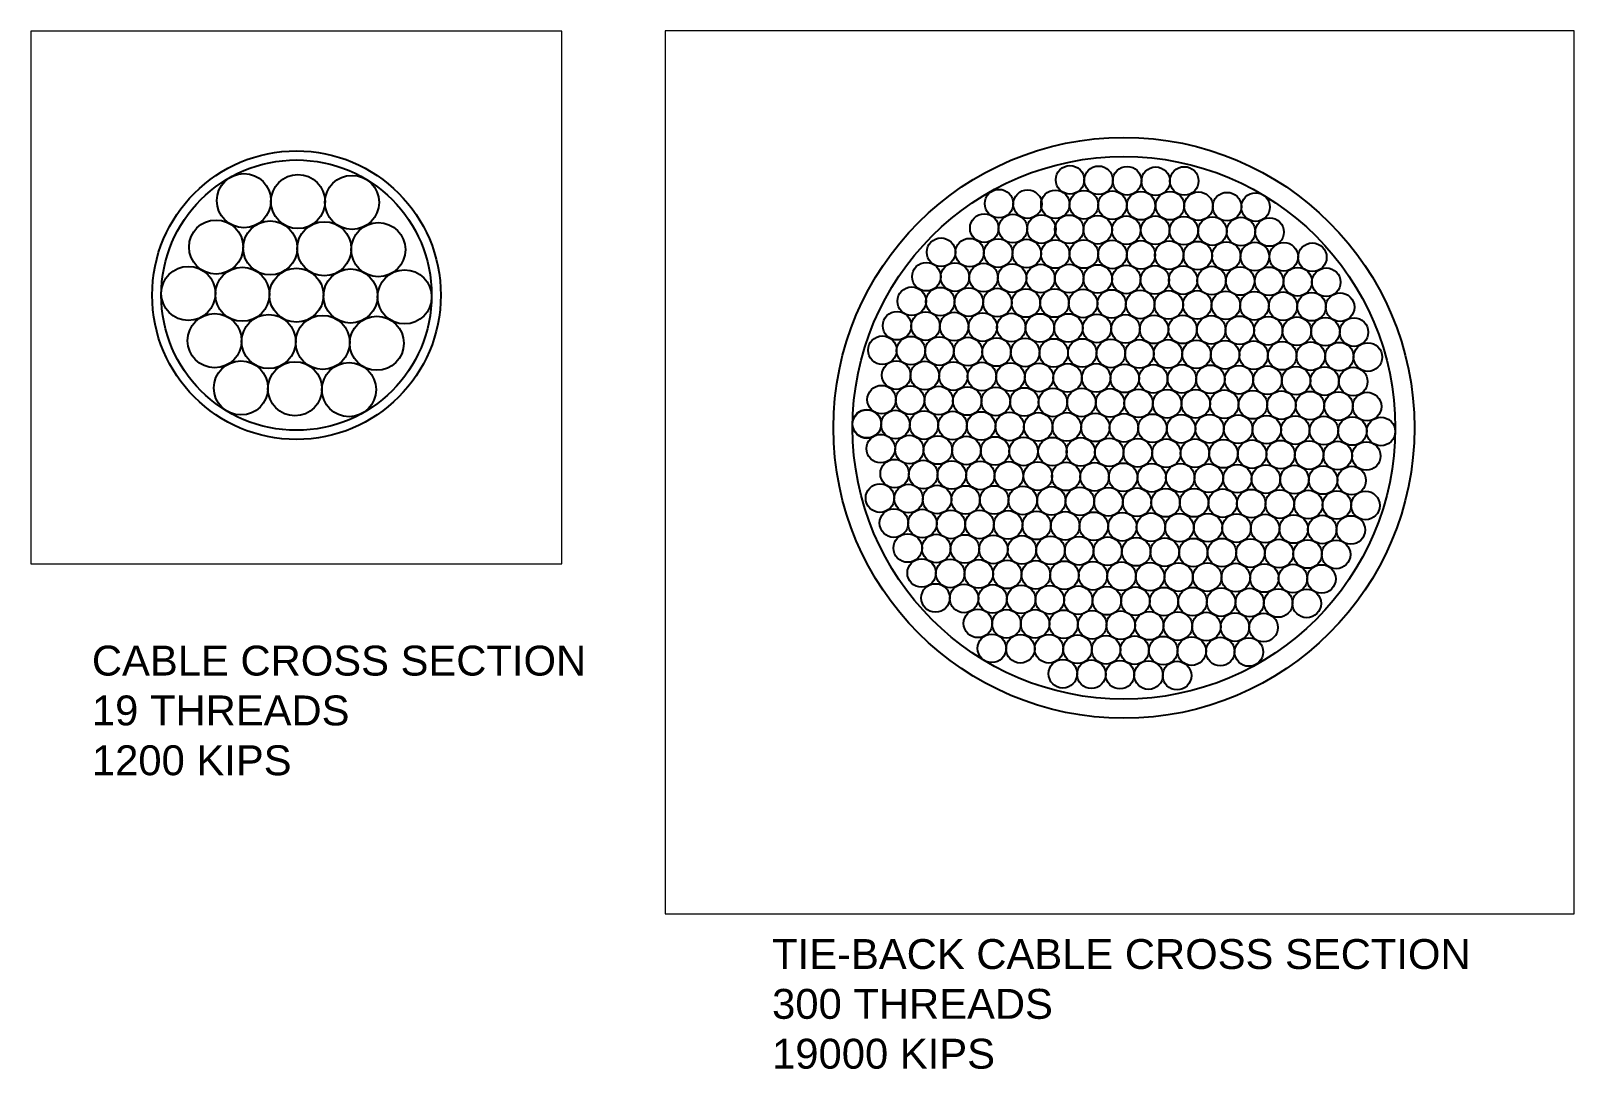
# Paper-space layout 'Layout1' of a CAD drawing. Header units: feet. Extents: x 0.2 to 10.5, y 1 to 7.9.
# The model-space entities are those that its viewports show. They can reach past a viewport. Long polylines and large blocks are cut down to what shows.
import ezdxf

# ---------------------------------------------------------------- set-up
doc = ezdxf.new("R2010")
doc.units = ezdxf.units.FT
doc.header["$MEASUREMENT"] = 0
doc.styles.get("Standard").update_dxf_attribs({"font": 'arial.ttf'})

msp = doc.modelspace()

# ---------------------------------------------------------------- linework, layer by layer
for centre, radius in [((538.728, 247.862), 31.423), ((538.728, 247.862), 29.354), ((532.893, 274.693), 1.545), ((535.982, 274.644), 1.545), ((539.072, 274.594), 1.545), ((542.162, 274.544), 1.545), ((545.252, 274.57), 1.545), ((525.212, 272.117), 1.545), ((528.301, 272.067), 1.545), ((531.305, 272.043), 1.545), ((534.395, 271.993), 1.545), ((537.484, 271.943), 1.545), ((540.574, 271.893), 1.545), ((543.707, 271.894), 1.545), ((546.796, 271.844), 1.545), ((549.886, 271.794), 1.545), ((552.976, 271.744), 1.545), ((523.624, 269.466), 1.545), ((526.713, 269.416), 1.545), ((529.803, 269.367), 1.545), ((532.807, 269.342), 1.545), ((535.896, 269.292), 1.545), ((538.986, 269.243), 1.545), ((542.119, 269.243), 1.545), ((545.208, 269.193), 1.545), ((548.298, 269.143), 1.545), ((551.388, 269.094), 1.545), ((554.477, 269.044), 1.545), ((518.946, 266.865), 1.545), ((522.036, 266.815), 1.545), ((525.126, 266.766), 1.545), ((528.215, 266.716), 1.545), ((531.305, 266.666), 1.545), ((534.395, 266.666), 1.545), ((537.484, 266.616), 1.545), ((540.574, 266.567), 1.545), ((543.621, 266.542), 1.545), ((546.71, 266.492), 1.545), ((549.8, 266.443), 1.545), ((552.889, 266.393), 1.545), ((556.022, 266.368), 1.545), ((559.112, 266.318), 1.545), ((517.358, 264.214), 1.545), ((520.448, 264.165), 1.545), ((523.538, 264.115), 1.545), ((526.627, 264.065), 1.545), ((529.717, 264.015), 1.545), ((532.807, 264.015), 1.545), ((535.896, 263.966), 1.545), ((538.986, 263.916), 1.545), ((542.076, 263.866), 1.545), ((545.122, 263.842), 1.545), ((548.212, 263.792), 1.545), ((551.302, 263.742), 1.545), ((554.434, 263.717), 1.545), ((557.524, 263.667), 1.545), ((560.614, 263.618), 1.545), ((515.771, 261.563), 1.545), ((518.86, 261.514), 1.545), ((521.95, 261.464), 1.545), ((525.039, 261.414), 1.545), ((528.129, 261.365), 1.545), ((531.219, 261.365), 1.545), ((534.309, 261.315), 1.545), ((537.398, 261.265), 1.545), ((540.488, 261.215), 1.545), ((543.577, 261.166), 1.545), ((546.667, 261.166), 1.545), ((549.757, 261.116), 1.545), ((552.847, 261.066), 1.545), ((555.936, 261.016), 1.545), ((559.026, 260.967), 1.545), ((562.115, 260.917), 1.545), ((514.183, 258.913), 1.545), ((517.272, 258.863), 1.545), ((520.362, 258.813), 1.545), ((523.452, 258.763), 1.545), ((526.541, 258.714), 1.545), ((529.631, 258.664), 1.545), ((532.721, 258.664), 1.545), ((535.81, 258.614), 1.545), ((538.9, 258.565), 1.545), ((541.99, 258.515), 1.545), ((545.08, 258.515), 1.545), ((548.169, 258.465), 1.545), ((551.259, 258.415), 1.545), ((554.348, 258.366), 1.545), ((557.438, 258.316), 1.545), ((560.528, 258.266), 1.545), ((563.617, 258.216), 1.545), ((512.595, 256.262), 1.545), ((515.685, 256.212), 1.545), ((518.774, 256.162), 1.545), ((521.864, 256.113), 1.545), ((524.953, 256.063), 1.545), ((528.043, 256.013), 1.545), ((531.132, 255.963), 1.545), ((534.223, 255.963), 1.545), ((537.312, 255.914), 1.545), ((540.402, 255.864), 1.545), ((543.492, 255.864), 1.545), ((546.581, 255.814), 1.545), ((549.671, 255.765), 1.545), ((552.76, 255.715), 1.545), ((555.85, 255.665), 1.545), ((558.94, 255.615), 1.545), ((562.029, 255.566), 1.545), ((565.119, 255.516), 1.545), ((454.518, 247.862), 8.246), ((454.518, 247.862), 7.725), ((514.097, 253.561), 1.545), ((517.186, 253.512), 1.545), ((520.276, 253.462), 1.545), ((523.365, 253.412), 1.545), ((526.455, 253.362), 1.545), ((451.514, 253.263), 1.545), ((454.604, 253.213), 1.545), ((457.693, 253.163), 1.545), ((529.545, 253.313), 1.545), ((532.634, 253.263), 1.545), ((535.724, 253.263), 1.545), ((538.814, 253.213), 1.545), ((541.903, 253.163), 1.545), ((544.993, 253.163), 1.545), ((548.083, 253.114), 1.545), ((551.173, 253.064), 1.545), ((554.262, 253.014), 1.545), ((557.352, 252.965), 1.545), ((560.441, 252.915), 1.545), ((563.531, 252.865), 1.545), ((512.509, 250.91), 1.545), ((515.598, 250.861), 1.545), ((518.688, 250.811), 1.545), ((521.778, 250.761), 1.545), ((524.867, 250.712), 1.545), ((449.926, 250.612), 1.545), ((453.016, 250.562), 1.545), ((456.105, 250.513), 1.545), ((459.195, 250.463), 1.545), ((527.957, 250.662), 1.545), ((531.046, 250.612), 1.545), ((534.136, 250.612), 1.545), ((537.226, 250.562), 1.545), ((540.316, 250.513), 1.545), ((543.405, 250.463), 1.545), ((546.495, 250.463), 1.545), ((549.585, 250.413), 1.545), ((552.674, 250.363), 1.545), ((555.764, 250.314), 1.545), ((558.854, 250.264), 1.545), ((561.943, 250.214), 1.545), ((565.033, 250.165), 1.545), ((510.921, 248.309), 1.545), ((510.921, 248.26), 1.545), ((514.011, 248.21), 1.545), ((517.1, 248.16), 1.545), ((520.19, 248.111), 1.545), ((523.279, 248.061), 1.545), ((523.279, 248.061), 1.545), ((448.338, 247.961), 1.545), ((451.428, 247.912), 1.545), ((454.518, 247.862), 1.545), ((457.607, 247.812), 1.545), ((460.697, 247.762), 1.545), ((526.369, 248.011), 1.545), ((529.459, 247.961), 1.545), ((532.549, 247.961), 1.545), ((535.638, 247.912), 1.545), ((538.728, 247.862), 1.545), ((541.817, 247.812), 1.545), ((544.907, 247.762), 1.545), ((547.997, 247.762), 1.545), ((551.087, 247.713), 1.545), ((554.176, 247.663), 1.545), ((557.266, 247.613), 1.545), ((560.355, 247.563), 1.545), ((563.445, 247.514), 1.545), ((566.534, 247.464), 1.545), ((512.423, 245.609), 1.545), ((515.512, 245.509), 1.545), ((518.602, 245.46), 1.545), ((521.691, 245.41), 1.545), ((449.84, 245.261), 1.545), ((452.93, 245.211), 1.545), ((456.019, 245.161), 1.545), ((459.109, 245.112), 1.545), ((524.781, 245.36), 1.545), ((527.871, 245.311), 1.545), ((531.004, 245.285), 1.545), ((534.05, 245.261), 1.545), ((537.14, 245.211), 1.545), ((540.229, 245.161), 1.545), ((543.319, 245.112), 1.545), ((546.409, 245.112), 1.545), ((549.499, 245.062), 1.545), ((552.588, 245.012), 1.545), ((555.678, 244.962), 1.545), ((558.767, 244.913), 1.545), ((561.857, 244.863), 1.545), ((564.947, 244.813), 1.545), ((513.925, 242.908), 1.545), ((517.014, 242.809), 1.545), ((520.104, 242.759), 1.545), ((451.342, 242.56), 1.545), ((454.431, 242.511), 1.545), ((457.521, 242.461), 1.545), ((523.193, 242.709), 1.545), ((526.283, 242.66), 1.545), ((529.416, 242.635), 1.545), ((532.462, 242.61), 1.545), ((535.552, 242.56), 1.545), ((538.642, 242.511), 1.545), ((541.731, 242.461), 1.545), ((544.821, 242.461), 1.545), ((547.911, 242.411), 1.545), ((551, 242.361), 1.545), ((554.09, 242.312), 1.545), ((557.18, 242.262), 1.545), ((557.18, 242.262), 1.545), ((560.269, 242.212), 1.545), ((563.359, 242.162), 1.545), ((512.337, 240.257), 1.545), ((515.426, 240.208), 1.545), ((518.516, 240.108), 1.545), ((521.605, 240.059), 1.545), ((524.695, 240.059), 1.545), ((527.785, 240.009), 1.545), ((530.875, 239.959), 1.545), ((533.964, 239.909), 1.545), ((537.054, 239.86), 1.545), ((540.143, 239.81), 1.545), ((543.233, 239.76), 1.545), ((546.323, 239.76), 1.545), ((549.413, 239.711), 1.545), ((552.502, 239.661), 1.545), ((555.592, 239.611), 1.545), ((558.681, 239.561), 1.545), ((561.771, 239.512), 1.545), ((564.861, 239.462), 1.545), ((513.839, 237.557), 1.545), ((516.928, 237.507), 1.545), ((520.018, 237.408), 1.545), ((523.108, 237.408), 1.545), ((526.197, 237.358), 1.545), ((529.287, 237.308), 1.545), ((532.376, 237.259), 1.545), ((535.466, 237.209), 1.545), ((538.556, 237.159), 1.545), ((541.645, 237.109), 1.545), ((544.735, 237.06), 1.545), ((547.825, 237.06), 1.545), ((550.914, 237.01), 1.545), ((554.004, 236.96), 1.545), ((557.093, 236.911), 1.545), ((560.183, 236.861), 1.545), ((563.273, 236.811), 1.545), ((515.34, 234.856), 1.545), ((518.43, 234.807), 1.545), ((521.52, 234.757), 1.545), ((524.609, 234.707), 1.545), ((527.699, 234.658), 1.545), ((530.788, 234.608), 1.545), ((533.878, 234.558), 1.545), ((536.968, 234.508), 1.545), ((540.057, 234.459), 1.545), ((543.147, 234.409), 1.545), ((546.236, 234.359), 1.545), ((549.326, 234.359), 1.545), ((552.416, 234.309), 1.545), ((555.506, 234.26), 1.545), ((558.595, 234.21), 1.545), ((561.685, 234.16), 1.545), ((516.842, 232.156), 1.545), ((519.932, 232.106), 1.545), ((523.021, 232.056), 1.545), ((526.111, 232.007), 1.545), ((529.201, 231.957), 1.545), ((532.29, 231.907), 1.545), ((535.38, 231.858), 1.545), ((538.469, 231.808), 1.545), ((541.559, 231.758), 1.545), ((544.649, 231.708), 1.545), ((547.739, 231.708), 1.545), ((550.828, 231.659), 1.545), ((553.918, 231.609), 1.545), ((557.007, 231.559), 1.545), ((560.097, 231.509), 1.545), ((518.344, 229.455), 1.545), ((521.433, 229.406), 1.545), ((524.523, 229.356), 1.545), ((527.613, 229.306), 1.545), ((530.702, 229.257), 1.545), ((533.792, 229.207), 1.545), ((536.882, 229.157), 1.545), ((539.971, 229.107), 1.545), ((543.061, 229.058), 1.545), ((546.151, 229.058), 1.545), ((549.24, 229.008), 1.545), ((552.33, 228.958), 1.545), ((555.419, 228.908), 1.545), ((558.509, 228.859), 1.545), ((522.935, 226.705), 1.545), ((526.025, 226.655), 1.545), ((529.115, 226.655), 1.545), ((532.204, 226.606), 1.545), ((535.294, 226.556), 1.545), ((538.384, 226.506), 1.545), ((541.473, 226.456), 1.545), ((544.563, 226.407), 1.545), ((547.652, 226.357), 1.545), ((550.742, 226.307), 1.545), ((553.832, 226.258), 1.545), ((524.437, 224.005), 1.545), ((527.527, 223.955), 1.545), ((530.617, 223.955), 1.545), ((533.706, 223.905), 1.545), ((536.796, 223.855), 1.545), ((539.885, 223.806), 1.545), ((542.975, 223.756), 1.545), ((546.065, 223.706), 1.545), ((549.154, 223.657), 1.545), ((552.244, 223.607), 1.545), ((532.118, 221.254), 1.545), ((535.208, 221.205), 1.545), ((538.298, 221.155), 1.545), ((541.387, 221.105), 1.545), ((544.477, 221.055), 1.545)]:
    msp.add_circle(centre, radius)

psp = doc.layouts.get("Layout1")

# ---------------------------------------------------------------- texts
at = {"char_height": 0.2, "attachment_point": 1}
for s, insert in [('CABLE CROSS SECTION\\P19 THREADS\\P1200 KIPS', (0.585, 3.794)), ('TIE-BACK CABLE CROSS SECTION\\P300 THREADS\\P19000 KIPS', (5.135, 1.831))]:
    psp.add_mtext_dynamic_manual_height_columns(s, width=4.9773, gutter_width=1, heights=[0], dxfattribs=dict(at, insert=insert))

# ---------------------------------------------------------------- viewports
at = {"layer": '0'}
psp.add_viewport(center=(1.952, 6.124), size=(3.551, 3.5634), view_center_point=(454.506, 247.735), view_height=30.4403, dxfattribs=at)
psp.add_viewport(center=(7.46, 4.954), size=(6.079, 5.90701), view_center_point=(538.267, 243.054), view_height=95.52951, status=3, dxfattribs=at)

doc.saveas('drawing.dxf')
